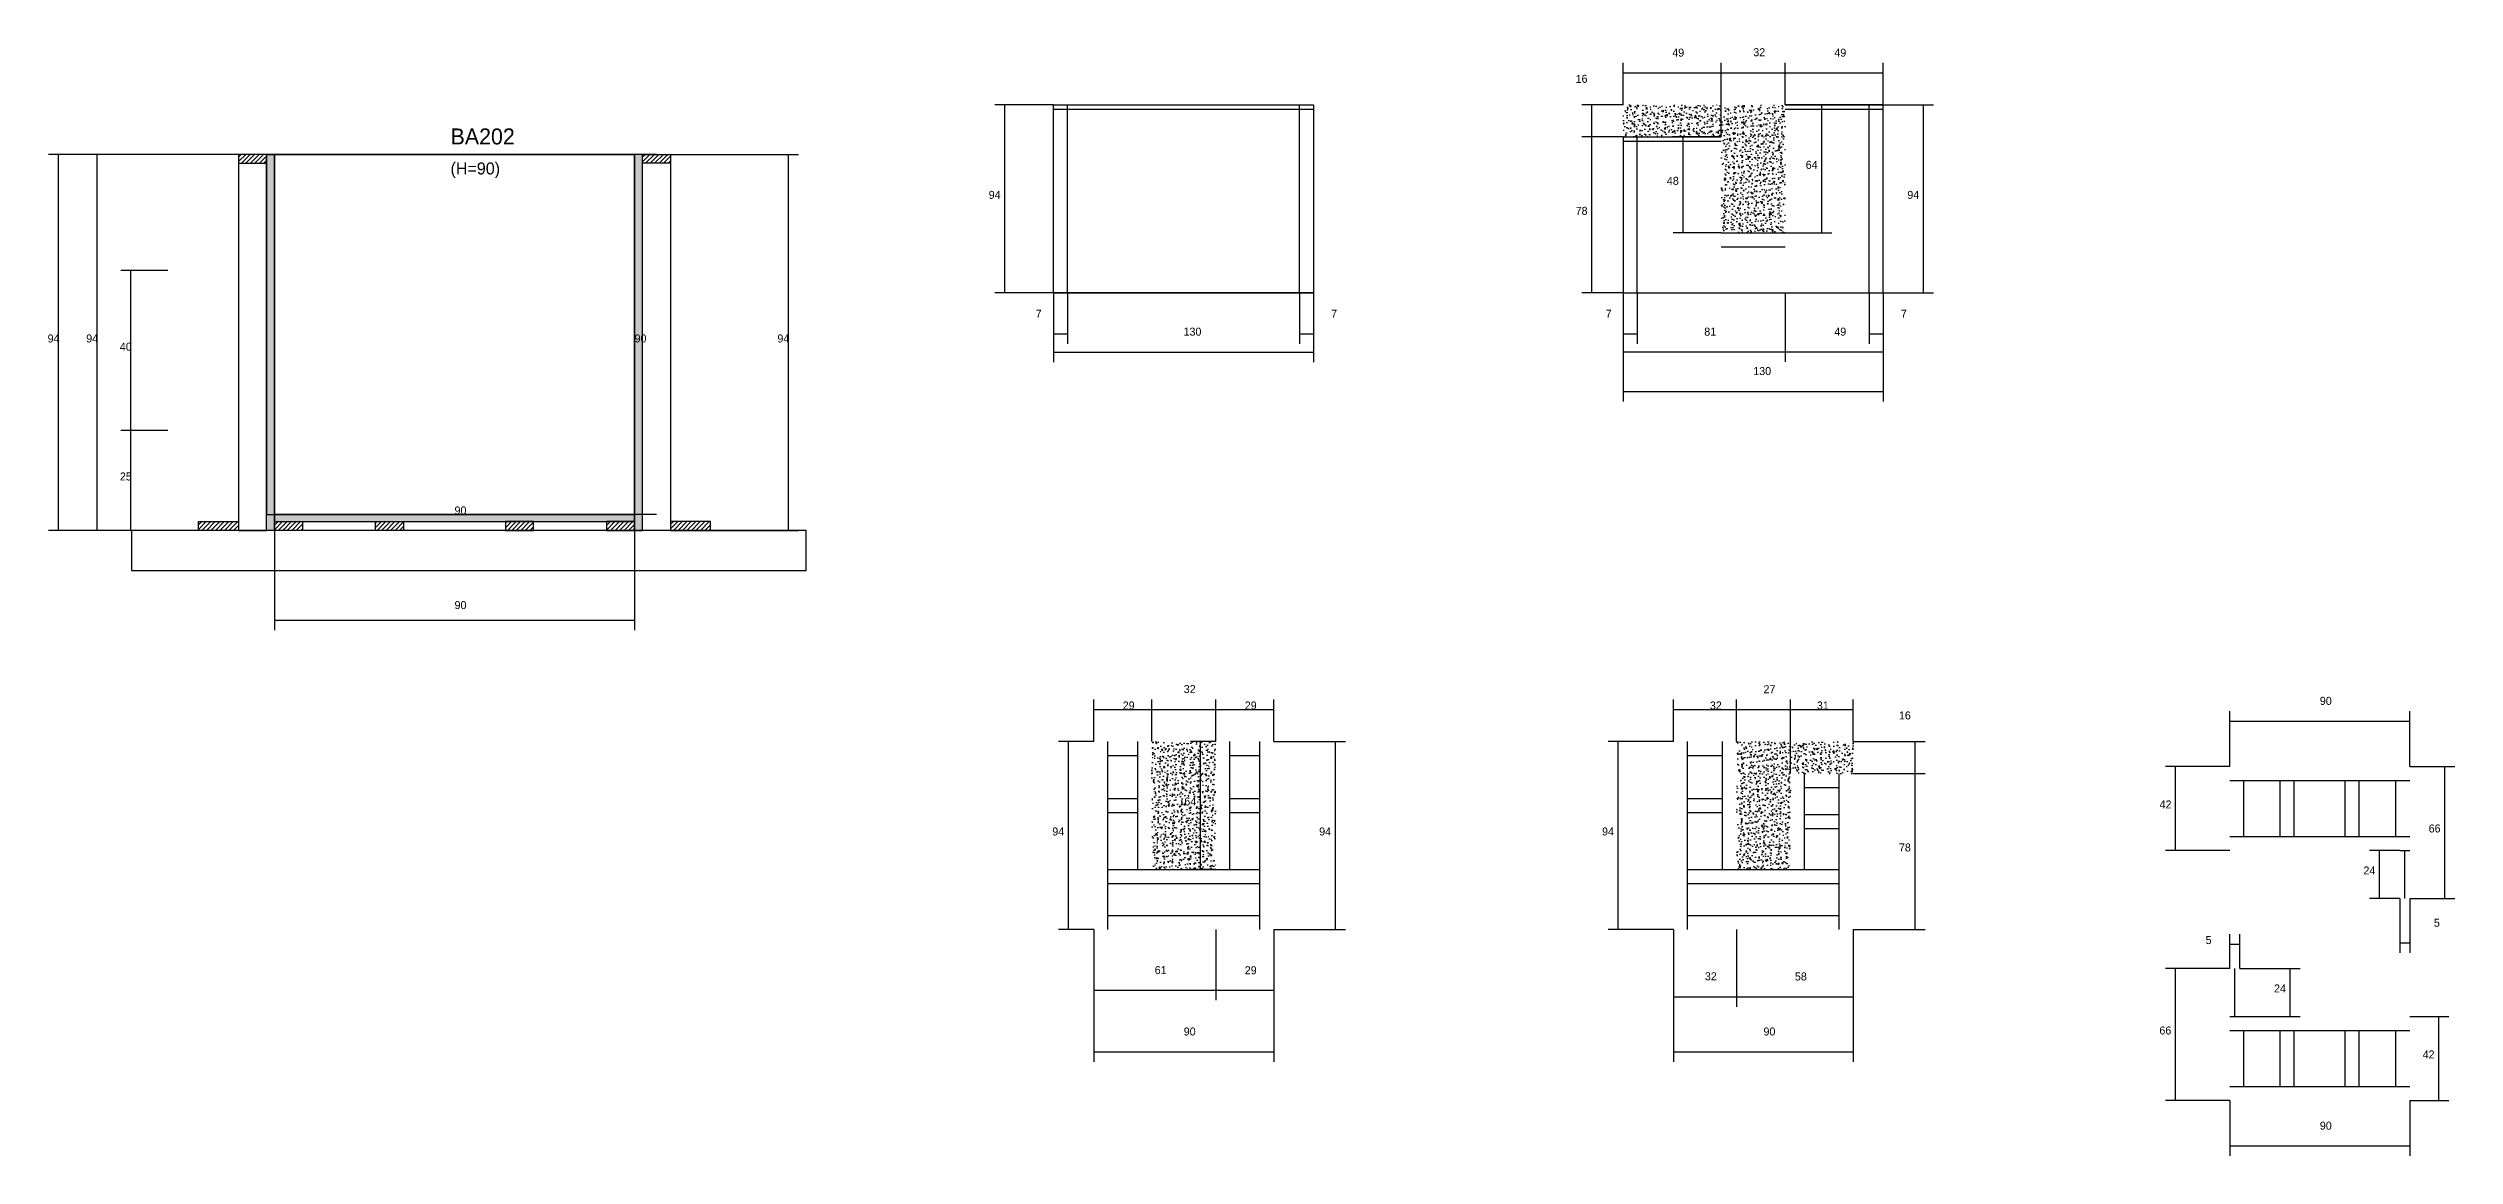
# Model space of a CAD drawing. Header units: metres. Extents: x -65046 to 21926, y -45195 to 1016.
# Drawn here: x 9399 to 10602, y -13701 to -13147 of the extents above; entities that cross this region are included whole.
import ezdxf

# ---------------------------------------------------------------- set-up
doc = ezdxf.new("R2010")
doc.units = ezdxf.units.M
for name, color, linetype in [('CONCRETO', 251, 'Continuous'), ('COTA', 241, 'Continuous'), ('Hachura', 253, 'Continuous'), ('Madeira', 126, 'Continuous'), ('Painéis', 200, 'Continuous'), ('SARR_2.2x7', 40, 'Continuous'), ('SARR_EDITAR', 141, 'Continuous'), ('Texto Seção', 7, 'Continuous')]:
    doc.layers.add(name, color=color, linetype=linetype)

msp = doc.modelspace()

# ---------------------------------------------------------------- hatches: boundary and pattern name
at = {"layer": 'COTA'}
h = msp.add_hatch(dxfattribs=at)
h.set_pattern_fill('AR-CONC', scale=0.03)
h.paths.add_polyline_path([(10235.2, -13191.2), (10186.2, -13191.2), (10186.2, -13175.2), (10267.2, -13175.2), (10267.2, -13239.2), (10235.2, -13239.2)])
h = msp.add_hatch(dxfattribs=at)
h.set_pattern_fill('AR-CONC', scale=0.03)
h.paths.add_polyline_path([(9982.5, -13557.5), (9982.5, -13493.5), (9982.5, -13493.5), (9950.5, -13493.5), (9950.5, -13493.5), (9950.5, -13557.5), (9950.5, -13557.5), (9982.5, -13557.5)])
h = msp.add_hatch(dxfattribs=at)
h.set_pattern_fill('AR-CONC', scale=0.03)
h.paths.add_polyline_path([(10269.8, -13509.5), (10301.2, -13509.5), (10301.2, -13509.5), (10301.2, -13493.5), (10301.2, -13493.5), (10242.8, -13493.5), (10242.8, -13493.5), (10242.8, -13557.5), (10242.8, -13557.5), (10269.8, -13557.5), (10269.8, -13557.5), (10269.8, -13509.5)])
at = {"layer": 'Hachura'}
h = msp.add_hatch(dxfattribs=at)
h.set_pattern_fill('ANSI31', scale=0.5)
h.paths.add_polyline_path([(9508, -13204.4), (9508, -13200), (9508, -13200), (9494, -13200), (9494, -13200), (9494, -13204.4), (9494, -13204.4), (9508, -13204.4)])
h = msp.add_hatch(color=8, dxfattribs=at)
h.dxf.hatch_style = 1
h.paths.add_polyline_path([(9508, -13200), (9512, -13200), (9512, -13200), (9512, -13388), (9512, -13388), (9508, -13388), (9508, -13388), (9508, -13200)])
h = msp.add_hatch(color=8, dxfattribs=at)
h.dxf.hatch_style = 1
h.paths.add_polyline_path([(9696, -13200), (9692, -13200), (9692, -13200), (9692, -13388), (9692, -13388), (9696, -13388), (9696, -13388), (9696, -13200)])
h = msp.add_hatch(dxfattribs=at)
h.set_pattern_fill('ANSI31', scale=0.5)
h.paths.add_polyline_path([(9696, -13204.4), (9696, -13200), (9696, -13200), (9710, -13200), (9710, -13200), (9710, -13204.4), (9710, -13204.4), (9696, -13204.4)])
h = msp.add_hatch(dxfattribs=at)
h.set_pattern_fill('ANSI31', scale=0.5)
h.paths.add_polyline_path([(9474, -13388), (9474, -13383.6), (9474, -13383.6), (9494, -13383.6), (9494, -13383.6), (9494, -13388), (9494, -13388), (9474, -13388)])
h = msp.add_hatch(color=8, dxfattribs=at)
h.dxf.hatch_style = 1
h.paths.add_polyline_path([(9692, -13383.6), (9692, -13380), (9692, -13380), (9512, -13380), (9512, -13380), (9512, -13383.6), (9512, -13383.6), (9692, -13383.6)])
h = msp.add_hatch(dxfattribs=at)
h.set_pattern_fill('ANSI31', scale=0.5)
h.paths.add_polyline_path([(9512, -13388), (9512, -13383.6), (9512, -13383.6), (9526, -13383.6), (9526, -13383.6), (9526, -13388), (9526, -13388), (9512, -13388)])
h = msp.add_hatch(dxfattribs=at)
h.set_pattern_fill('ANSI31', scale=0.5)
h.paths.add_polyline_path([(9562.5, -13388), (9562.5, -13383.6), (9562.5, -13383.6), (9576.5, -13383.6), (9576.5, -13383.6), (9576.5, -13388), (9576.5, -13388), (9562.5, -13388)])
h = msp.add_hatch(dxfattribs=at)
h.set_pattern_fill('ANSI31', scale=0.5)
h.paths.add_polyline_path([(9641.5, -13388), (9641.5, -13383.6), (9641.5, -13383.6), (9627.5, -13383.6), (9627.5, -13383.6), (9627.5, -13388), (9627.5, -13388), (9641.5, -13388)])
h = msp.add_hatch(dxfattribs=at)
h.set_pattern_fill('ANSI31', scale=0.5)
h.paths.add_polyline_path([(9692, -13388), (9692, -13383.6), (9692, -13383.6), (9678, -13383.6), (9678, -13383.6), (9678, -13388), (9678, -13388), (9692, -13388)])
h = msp.add_hatch(dxfattribs=at)
h.set_pattern_fill('ANSI31', scale=0.5)
h.paths.add_polyline_path([(9730, -13388), (9730, -13383.6), (9730, -13383.6), (9710, -13383.6), (9710, -13383.6), (9710, -13388), (9710, -13388), (9730, -13388)])

# ---------------------------------------------------------------- linework, layer by layer
at = {"layer": 'CONCRETO'}
for points in [[(9508, -13200), (9508, -13200), (9692, -13200), (9692, -13224), (9692, -13224), (9692, -13380), (9512, -13380), (9512, -13200)], [(9508, -13380), (9692, -13380), (9692, -13200), (9508, -13200)]]:
    msp.add_lwpolyline(points, close=True, dxfattribs=at)
at = {"layer": 'COTA'}
for p, q in [((10186.2, -13175.2), (10186.2, -13154.2)), ((10186.2, -13159.2), (10235.2, -13159.2)), ((10235.2, -13191.2), (10235.2, -13154.2)), ((10235.2, -13191.2), (10235.2, -13154.2)), ((10235.2, -13159.2), (10267.2, -13159.2)), ((10267.2, -13175.2), (10267.2, -13154.2)), ((10267.2, -13175.2), (10267.2, -13154.2)), ((10267.2, -13159.2), (10316.2, -13159.2)), ((10316.2, -13175.2), (10316.2, -13154.2)), ((9901.4, -13175.2), (9872.1, -13175.2)), ((9877.1, -13269.2), (9877.1, -13175.2)), ((10186.2, -13175.2), (10165.5, -13175.2)), ((10170.5, -13191.2), (10170.5, -13175.2)), ((10267.2, -13175.2), (10290.5, -13175.2)), ((10285.5, -13239.2), (10285.5, -13175.2)), ((10316.2, -13175.2), (10341.3, -13175.2)), ((10336.3, -13269.2), (10336.3, -13175.2)), ((10186.2, -13191.2), (10165.5, -13191.2)), ((10186.2, -13191.2), (10165.5, -13191.2)), ((10170.5, -13269.2), (10170.5, -13191.2)), ((10235.2, -13191.2), (10211.1, -13191.2)), ((10216.1, -13239.2), (10216.1, -13191.2)), ((9508, -13200), (9399.1, -13200)), ((9404.1, -13388), (9404.1, -13200)), ((9508, -13200), (9418.4, -13200)), ((9423.4, -13388), (9423.4, -13200)), ((9703, -13200), (9687, -13200)), ((9692, -13380), (9692, -13200)), ((9710, -13200), (9773.9, -13200)), ((9768.9, -13388), (9768.9, -13200)), ((10235.2, -13239.2), (10211.1, -13239.2)), ((10267.2, -13239.2), (10290.5, -13239.2)), ((9458.7, -13258.1), (9435.2, -13258.1)), ((9440.2, -13338.1), (9440.2, -13258.1)), ((9901.4, -13269.2), (9872.1, -13269.2)), ((9901.4, -13269.2), (9901.4, -13303.8)), ((9901.4, -13269.2), (9901.4, -13294.7)), ((9908.4, -13269.2), (9908.4, -13294.7)), ((10024.4, -13269.2), (10024.4, -13294.7)), ((10031.4, -13269.2), (10031.4, -13303.8)), ((10031.4, -13269.2), (10031.4, -13294.7)), ((10186.2, -13269.2), (10165.5, -13269.2)), ((10186.2, -13269.2), (10186.2, -13323.5)), ((10186.2, -13269.2), (10186.2, -13294.7)), ((10186.2, -13269.2), (10186.2, -13303.7)), ((10193.2, -13269.2), (10193.2, -13294.7)), ((10267.2, -13269.2), (10267.2, -13303.7)), ((10267.2, -13269.2), (10267.2, -13303.7)), ((10309.2, -13269.2), (10309.2, -13294.7)), ((10316.2, -13269.2), (10316.2, -13323.5)), ((10316.2, -13269.2), (10316.2, -13294.7)), ((10316.2, -13269.2), (10341.3, -13269.2)), ((10316.2, -13269.2), (10316.2, -13303.7)), ((9901.4, -13289.7), (9908.4, -13289.7)), ((10024.4, -13289.7), (10031.4, -13289.7)), ((10186.2, -13289.7), (10193.2, -13289.7)), ((10309.2, -13289.7), (10316.2, -13289.7)), ((9901.4, -13298.8), (10031.4, -13298.8)), ((10186.2, -13298.7), (10267.2, -13298.7)), ((10267.2, -13298.7), (10316.2, -13298.7)), ((10186.2, -13318.5), (10316.2, -13318.5)), ((9458.7, -13338.1), (9435.2, -13338.1)), ((9458.7, -13338.1), (9435.2, -13338.1)), ((9440.2, -13388), (9440.2, -13338.1)), ((9512, -13388), (9512, -13375)), ((9692, -13388), (9692, -13375)), ((9478.4, -13388), (9399.1, -13388)), ((9478.4, -13388), (9418.4, -13388)), ((9458.7, -13388), (9435.2, -13388)), ((9512, -13380), (9692, -13380)), ((9512, -13388), (9512, -13437.8)), ((9703, -13380), (9687, -13380)), ((9692, -13388), (9692, -13437.8)), ((9725.6, -13388), (9773.9, -13388)), ((9512, -13432.8), (9692, -13432.8)), ((9921.5, -13493.5), (9921.5, -13472.5)), ((9950.5, -13493.5), (9950.5, -13472.5)), ((9950.5, -13493.5), (9950.5, -13472.5)), ((9982.5, -13493.5), (9982.5, -13472.5)), ((9982.5, -13493.5), (9982.5, -13472.5)), ((10011.5, -13493.5), (10011.5, -13472.5)), ((10211.3, -13493.5), (10211.3, -13472.5)), ((10242.8, -13493.5), (10242.8, -13472.5)), ((10242.8, -13493.5), (10242.8, -13472.5)), ((10269.8, -13509.5), (10269.8, -13472.5)), ((10269.8, -13509.5), (10269.8, -13472.5)), ((10301.2, -13493.5), (10301.2, -13472.5)), ((9921.5, -13477.5), (9950.5, -13477.5)), ((9950.5, -13477.5), (9982.5, -13477.5)), ((9982.5, -13477.5), (10011.5, -13477.5)), ((10211.3, -13477.5), (10242.8, -13477.5)), ((10242.8, -13477.5), (10269.8, -13477.5)), ((10269.8, -13477.5), (10301.2, -13477.5)), ((10489.4, -13506), (10489.4, -13478.3)), ((10489.4, -13483.3), (10579.4, -13483.3)), ((10579.4, -13506), (10579.4, -13478.3)), ((9921.5, -13493.5), (9903.9, -13493.5)), ((9908.9, -13587.5), (9908.9, -13493.5)), ((9982.5, -13493.5), (9969.9, -13493.5)), ((9974.9, -13557.5), (9974.9, -13493.5)), ((10011.5, -13493.5), (10047.3, -13493.5)), ((10042.3, -13587.5), (10042.3, -13493.5)), ((10211.3, -13493.5), (10178.7, -13493.5)), ((10183.7, -13587.5), (10183.7, -13493.5)), ((10301.2, -13493.5), (10337.1, -13493.5)), ((10332.1, -13509.5), (10332.1, -13493.5)), ((10301.2, -13509.5), (10337.1, -13509.5)), ((10301.2, -13509.5), (10337.1, -13509.5)), ((10332.1, -13587.5), (10332.1, -13509.5)), ((10489.4, -13506), (10457.3, -13506)), ((10462.3, -13548), (10462.3, -13506)), ((10579.4, -13506), (10601.9, -13506)), ((10596.9, -13572), (10596.9, -13506)), ((9982.5, -13557.5), (9969.9, -13557.5)), ((10489.4, -13548), (10457.3, -13548)), ((10574.4, -13548), (10559.2, -13548)), ((10564.2, -13572), (10564.2, -13548)), ((10574.4, -13572), (10559.2, -13572)), ((10574.4, -13572), (10574.4, -13599.2)), ((10579.4, -13572), (10601.9, -13572)), ((10579.4, -13572), (10579.4, -13599.2)), ((9921.5, -13587.5), (9903.9, -13587.5)), ((9921.5, -13587.5), (9921.5, -13653.6)), ((9921.5, -13587.5), (9921.5, -13622.9)), ((9982.5, -13587.5), (9982.5, -13622.9)), ((9982.5, -13587.5), (9982.5, -13622.9)), ((10011.5, -13587.5), (10011.5, -13653.6)), ((10011.5, -13587.5), (10047.3, -13587.5)), ((10011.5, -13587.5), (10011.5, -13622.9)), ((10211.3, -13587.5), (10178.7, -13587.5)), ((10211.3, -13587.5), (10211.3, -13653.6)), ((10211.3, -13587.5), (10211.3, -13626.1)), ((10242.8, -13587.5), (10242.8, -13626.1)), ((10242.8, -13587.5), (10242.8, -13626.1)), ((10301.2, -13587.5), (10301.2, -13653.6)), ((10301.2, -13587.5), (10337.1, -13587.5)), ((10301.2, -13587.5), (10301.2, -13626.1)), ((10489.4, -13607), (10489.4, -13589.8)), ((10494.4, -13607), (10494.4, -13589.8)), ((10574.4, -13594.2), (10579.4, -13594.2)), ((10489.4, -13594.8), (10494.4, -13594.8)), ((9921.5, -13617.9), (9982.5, -13617.9)), ((9982.5, -13617.9), (10011.5, -13617.9)), ((10489.4, -13607), (10457.3, -13607)), ((10462.3, -13673), (10462.3, -13607)), ((10494.4, -13607), (10524.6, -13607)), ((10519.6, -13631), (10519.6, -13607)), ((10211.3, -13621.1), (10242.8, -13621.1)), ((10242.8, -13621.1), (10301.2, -13621.1)), ((10494.4, -13631), (10524.6, -13631)), ((10579.4, -13631), (10598.9, -13631)), ((10593.9, -13673), (10593.9, -13631)), ((9921.5, -13648.6), (10011.5, -13648.6)), ((10211.3, -13648.6), (10301.2, -13648.6)), ((10489.4, -13673), (10457.3, -13673)), ((10489.4, -13673), (10489.4, -13700.7)), ((10579.4, -13673), (10598.9, -13673)), ((10579.4, -13673), (10579.4, -13700.7)), ((10489.4, -13695.7), (10579.4, -13695.7))]:
    msp.add_line(p, q, dxfattribs=at)
at = {"layer": 'Madeira'}
for points in [[(9508, -13204.4), (9508, -13200), (9494, -13200), (9494, -13204.4)], [(9508, -13200), (9494, -13200), (9494, -13388), (9508, -13388)], [(9696, -13204.4), (9696, -13200), (9710, -13200), (9710, -13204.4)], [(9696, -13200), (9710, -13200), (9710, -13388), (9696, -13388)], [(9440.6, -13408), (9777.8, -13408), (9777.8, -13388), (9440.6, -13388)], [(9474, -13388), (9474, -13383.6), (9494, -13383.6), (9494, -13388)], [(9512, -13388), (9512, -13383.6), (9526, -13383.6), (9526, -13388)], [(9562.5, -13388), (9562.5, -13383.6), (9576.5, -13383.6), (9576.5, -13388)], [(9641.5, -13388), (9641.5, -13383.6), (9627.5, -13383.6), (9627.5, -13388)], [(9692, -13388), (9692, -13383.6), (9678, -13383.6), (9678, -13388)], [(9730, -13388), (9730, -13383.6), (9710, -13383.6), (9710, -13388)]]:
    msp.add_lwpolyline(points, close=True, dxfattribs=at)
at = {"layer": 'Painéis'}
for p, q in [((9901.4, -13175.2), (10031.4, -13175.2)), ((10267.2, -13175.2), (10316.2, -13175.2)), ((10186.2, -13191.2), (10235.2, -13191.2)), ((9512, -13388), (9512, -13200)), ((9692, -13388), (9692, -13200)), ((10235.2, -13239.2), (10267.2, -13239.2)), ((9901.4, -13269.2), (10031.4, -13269.2)), ((10186.2, -13269.2), (10316.2, -13269.2)), ((9512, -13380), (9692, -13380)), ((9512, -13383.6), (9512, -13380)), ((9692, -13383.6), (9692, -13380))]:
    msp.add_line(p, q, dxfattribs=at)
for points in [[(9901.4, -13175.2), (10031.4, -13175.2), (10031.4, -13269.2), (9901.4, -13269.2)], [(9508, -13200), (9512, -13200), (9512, -13388), (9508, -13388)], [(9512, -13200), (9512, -13200), (9508, -13200), (9508, -13200)], [(9696, -13200), (9692, -13200), (9692, -13388), (9696, -13388)], [(9692, -13383.6), (9692, -13380), (9512, -13380), (9512, -13383.6)]]:
    msp.add_lwpolyline(points, close=True, dxfattribs=at)
msp.add_lwpolyline([(10186.2, -13191.2), (10186.2, -13269.2), (10316.2, -13269.2), (10316.2, -13175.2), (10267.2, -13175.2)], dxfattribs=at)
at = {"layer": 'SARR_2.2x7'}
for p, q in [((9901.4, -13177.4), (10031.4, -13177.4)), ((9908.4, -13269.2), (9908.4, -13175.2)), ((10024.4, -13269.2), (10024.4, -13175.2)), ((10267.2, -13177.4), (10316.2, -13177.4)), ((10309.2, -13269.2), (10309.2, -13175.2)), ((10186.2, -13193.4), (10235.2, -13193.4)), ((10193.2, -13269.2), (10193.2, -13191.2)), ((10235.2, -13246.2), (10267.2, -13246.2)), ((9928.5, -13587.5), (9928.5, -13493.5)), ((9943.5, -13557.5), (9943.5, -13493.5)), ((9989.5, -13557.5), (9989.5, -13493.5)), ((10004.5, -13587.5), (10004.5, -13493.5)), ((10218.3, -13587.5), (10218.3, -13493.5)), ((10235.8, -13557.5), (10235.8, -13493.5)), ((9928.5, -13500.5), (9943.5, -13500.5)), ((9989.5, -13500.5), (10004.5, -13500.5)), ((10218.3, -13500.5), (10235.8, -13500.5)), ((10276.8, -13557.5), (10276.8, -13509.5)), ((10294.2, -13587.5), (10294.2, -13509.5)), ((9928.5, -13522), (9943.5, -13522)), ((9989.5, -13522), (10004.5, -13522)), ((10218.3, -13522), (10235.8, -13522)), ((10276.8, -13516.5), (10294.2, -13516.5)), ((10489.4, -13513), (10579.4, -13513)), ((10496.4, -13541), (10496.4, -13513)), ((10514.6, -13541), (10514.6, -13513)), ((10521.6, -13541), (10521.6, -13513)), ((10547.1, -13541), (10547.1, -13513)), ((10554.1, -13541), (10554.1, -13513)), ((10572.4, -13541), (10572.4, -13513)), ((9928.5, -13529), (9943.5, -13529)), ((9989.5, -13529), (10004.5, -13529)), ((10218.3, -13529), (10235.8, -13529)), ((10276.8, -13530), (10294.2, -13530)), ((10276.8, -13537), (10294.2, -13537)), ((10489.4, -13541), (10579.4, -13541)), ((9928.5, -13557.5), (9982.5, -13557.5)), ((9982.5, -13557.5), (10004.5, -13557.5)), ((10218.3, -13557.5), (10242.8, -13557.5)), ((10242.8, -13557.5), (10294.2, -13557.5)), ((9928.5, -13564.5), (9982.5, -13564.5)), ((9982.5, -13564.5), (10004.5, -13564.5)), ((10218.3, -13564.5), (10242.8, -13564.5)), ((10242.8, -13564.5), (10294.2, -13564.5)), ((9928.5, -13580.5), (9982.5, -13580.5)), ((9982.5, -13580.5), (10004.5, -13580.5)), ((10218.3, -13580.5), (10242.8, -13580.5)), ((10242.8, -13580.5), (10294.2, -13580.5)), ((10489.4, -13638), (10579.4, -13638)), ((10496.4, -13666), (10496.4, -13638)), ((10514.6, -13666), (10514.6, -13638)), ((10521.6, -13666), (10521.6, -13638)), ((10547.1, -13666), (10547.1, -13638)), ((10554.1, -13666), (10554.1, -13638)), ((10572.4, -13666), (10572.4, -13638)), ((10489.4, -13666), (10579.4, -13666))]:
    msp.add_line(p, q, dxfattribs=at)
at = {"layer": 'SARR_EDITAR'}
for p, q in [((10574.4, -13548), (10579.4, -13548)), ((10576.9, -13572), (10576.9, -13548)), ((10491.9, -13631), (10491.9, -13607)), ((10489.4, -13631), (10494.4, -13631))]:
    msp.add_line(p, q, dxfattribs=at)

# ---------------------------------------------------------------- texts
at = {"layer": 'COTA'}
for s, p in [('49', (10210.7, -13151.1)), ('32', (10251.2, -13150.9)), ('49', (10291.7, -13151.1)), ('16', (10162.4, -13164.2)), ('64', (10277.4, -13207.2)), ('94', (9869, -13222.2)), ('48', (10208, -13215.2)), ('94', (10328.2, -13222.2)), ('78', (10162.4, -13230.2)), ('7', (9892.5, -13281.6)), ('7', (10040.2, -13281.6)), ('7', (10177.4, -13281.6)), ('7', (10325, -13281.6)), ('94', (9398.6, -13294)), ('94', (9417.9, -13294)), ('90', (9692, -13294)), ('94', (9763.4, -13294)), ('130', (9966.4, -13290.6)), ('81', (10226.7, -13290.6)), ('49', (10291.7, -13290.6)), ('40', (9434.7, -13298.1)), ('130', (10251.2, -13310.3)), ('25', (9434.7, -13363)), ('90', (9602, -13380)), ('90', (9602, -13427.3)), ('29', (9936, -13477.5)), ('32', (9966.5, -13469.3)), ('29', (9997, -13477.5)), ('32', (10229.5, -13477.5)), ('27', (10256.3, -13469.4)), ('31', (10283, -13477.5)), ('90', (10534.4, -13475.2)), ('16', (10324, -13482.5)), ('64', (9966.8, -13525.5)), ('42', (10454.3, -13527)), ('94', (9900.8, -13540.5)), ('94', (10034.2, -13540.5)), ('94', (10175.6, -13540.5)), ('78', (10324, -13548.5)), ('66', (10588.8, -13539)), ('24', (10556.2, -13560)), ('5', (10591.4, -13586.1)), ('5', (10477.3, -13594.8)), ('61', (9952, -13609.8)), ('29', (9997, -13609.9)), ('32', (10227, -13612.9)), ('58', (10272, -13613)), ('24', (10511.5, -13619)), ('90', (9966.5, -13640.5)), ('90', (10256.3, -13640.5)), ('66', (10454.2, -13640)), ('42', (10585.8, -13652)), ('90', (10534.4, -13687.6))]:
    msp.add_text(s, height=4, dxfattribs=at).set_placement(p)
at = {"layer": 'Texto Seção'}
for s, height, p in [('BA202', 8, (9600, -13195)), ('(H=90)', 6, (9600, -13210))]:
    msp.add_text(s, height=height, dxfattribs=at).set_placement(p)

doc.saveas('drawing.dxf')
